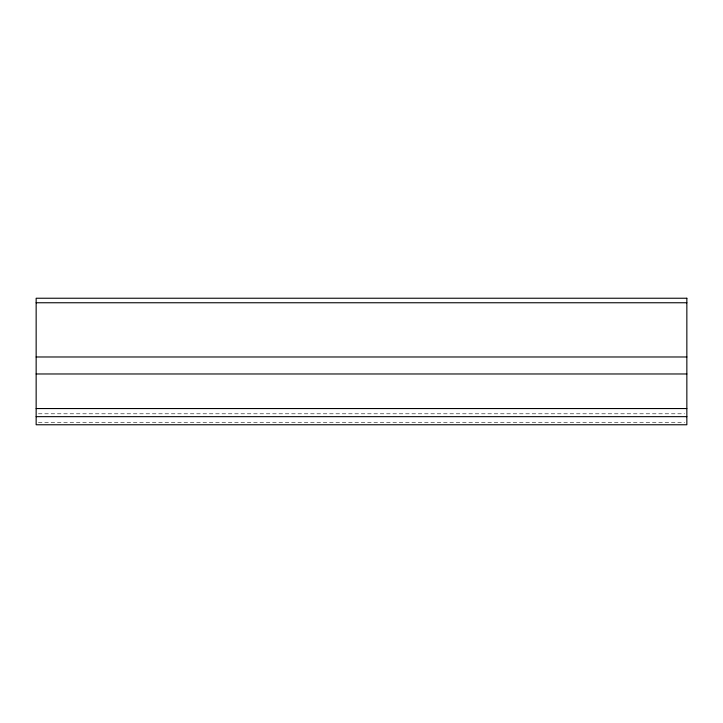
<?xml version="1.0" encoding="UTF-8"?>
<svg xmlns="http://www.w3.org/2000/svg" width="723" height="723" viewBox="0 0 723 723"><rect width="100%" height="100%" fill="white"/><g stroke="black" fill="none" stroke-linecap="round" stroke-linejoin="round"><path stroke-width="0.54" stroke-dasharray="3.62 2.71" d="M38.409 413.791L684.591 413.791M38.409 422.386L684.591 422.386"/><path stroke-width="1.08" d="M36.15 302.756L686.85 302.756M36.15 356.981L686.85 356.981M36.15 373.972L686.85 373.972M36.15 408.549L686.85 408.549M36.15 416.656L686.85 416.656M686.85 298.238L36.15 298.238L36.15 424.763L686.85 424.763L686.85 298.238"/></g></svg>
